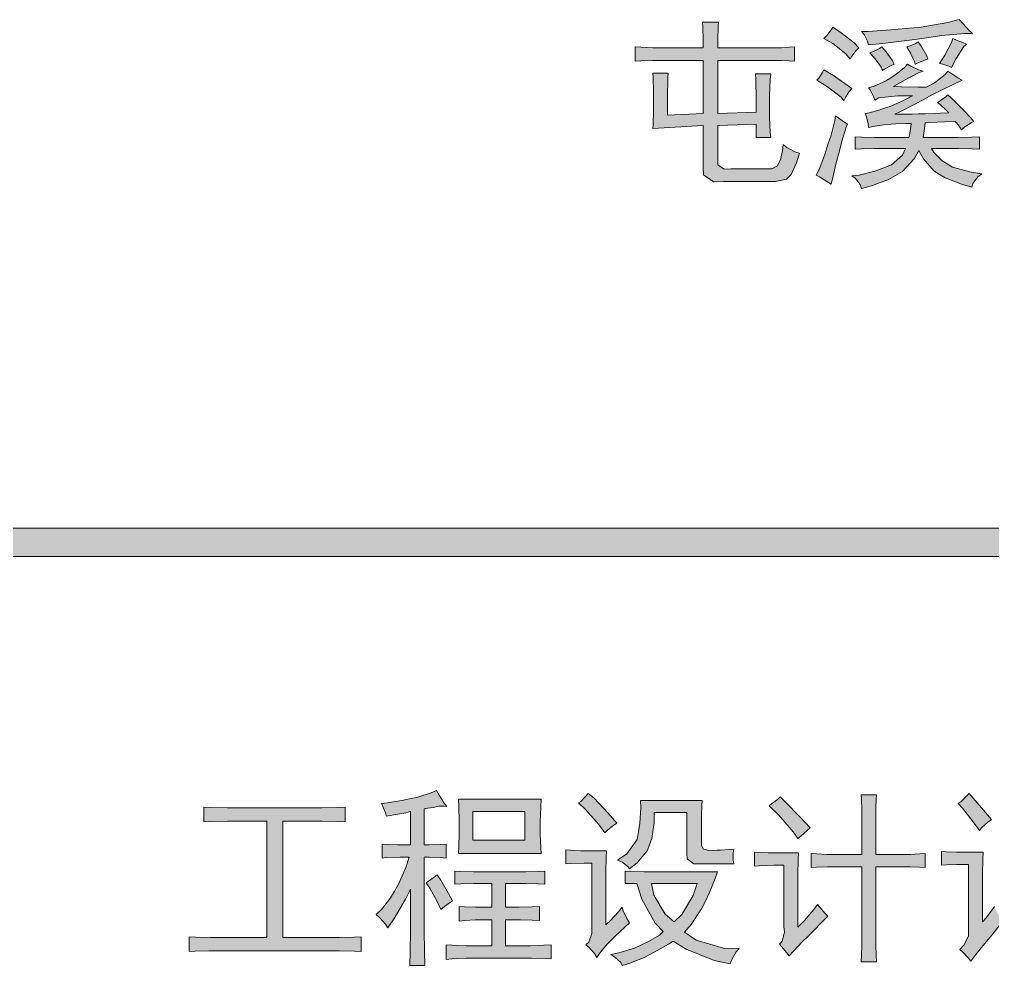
# Model space of a CAD drawing. Header units: millimetres. Extents: x -30643 to 86172, y -19411 to 63186.
# Drawn here: x 77469 to 79510, y 49666 to 51650 of the extents above; entities that cross this region are included whole.
import ezdxf

# ---------------------------------------------------------------- set-up
doc = ezdxf.new("R2010")
doc.units = ezdxf.units.MM

msp = doc.modelspace()

# ---------------------------------------------------------------- hatches: boundary and pattern name
h = msp.add_hatch(color=0)
h.dxf.hatch_style = 2
h.paths.add_polyline_path([(78903.4, 51590.5), (78903.4, 51607.4), (78902.7, 51634.2), (78902, 51644), (78935.7, 51644), (78935, 51634.9), (78934.3, 51608.1), (78934.3, 51590.5), (79061.7, 51590.5), (79067.3, 51590.5), (79083.5, 51591.3), (79094.8, 51592), (79094.8, 51562.4), (79083.5, 51563.1), (79067.3, 51563.8), (79061.7, 51563.8), (78934.3, 51563.8), (78934.3, 51452.6), (79014.5, 51455.4), (79014.5, 51482.9), (79013.8, 51523), (79013.1, 51535.7), (79045.5, 51535.7), (79044.1, 51523.7), (79042.7, 51489.2), (79042.7, 51467.4), (79042.7, 51444.9), (79044.1, 51412.5), (79045.5, 51402), (79014.5, 51402), (79014.5, 51430.1), (78934.3, 51427.3), (78934.3, 51354.1), (78934.3, 51345), (78947.7, 51335.8), (78961.1, 51336.5), (79039.9, 51336.5), (79047.6, 51336.5), (79058.9, 51342.9), (79061.7, 51349.2), (79065.2, 51355.5), (79069.4, 51374.5), (79070.8, 51387.2), (79078.6, 51380.9), (79095.5, 51372.4), (79105.3, 51369.6), (79099, 51349.2), (79087.7, 51324.6), (79082.8, 51319.6), (79077.9, 51314.7), (79054.6, 51309.8), (79037.1, 51309.8), (78946.3, 51309.8), (78925.2, 51309.1), (78904.1, 51323.9), (78903.4, 51339.3), (78903.4, 51427.3), (78797.8, 51421), (78798.5, 51429.4), (78799.2, 51457.6), (78799.2, 51478), (78799.2, 51498.4), (78798.5, 51527.9), (78797.8, 51537.1), (78830.2, 51537.1), (78829.5, 51527.9), (78828.8, 51484.3), (78828.8, 51449.1), (78903.4, 51452.6), (78903.4, 51563.8), (78811.2, 51563.8), (78797.8, 51563.8), (78772.5, 51563.1), (78760.5, 51562.4), (78760.5, 51592), (78772.5, 51591.3), (78797.8, 51590.5), (78811.2, 51590.5)])
h = msp.add_hatch(color=0)
h.dxf.hatch_style = 2
h.paths.add_polyline_path([(79468.4, 51620.1), (79451.5, 51620.1), (79403.7, 51615.9), (79372.7, 51611), (79341.8, 51606.7), (79280.5, 51599), (79250.3, 51596.2), (79248.2, 51603.9), (79241.1, 51618), (79235.5, 51624.3), (79249.6, 51624.3), (79296, 51627.8), (79328.4, 51630.7), (79360.7, 51633.5), (79416.3, 51643.3), (79440.3, 51649.7), (79448, 51641.2), (79462.1, 51625.7)])
h = msp.add_hatch(color=0)
h.dxf.hatch_style = 2
h.paths.add_polyline_path([(79175, 51633.5), (79192.6, 51621.5), (79220, 51600.4), (79229.9, 51590.5), (79223.5, 51584.2), (79215.1, 51573), (79211.6, 51566.6), (79202.4, 51577.9), (79175, 51599), (79156.7, 51609.5), (79163, 51615.9), (79171.5, 51627.8)])
h = msp.add_hatch(color=0)
h.dxf.hatch_style = 2
h.paths.add_polyline_path([(79354.4, 51602.5), (79362.2, 51591.3), (79372.7, 51573.7), (79374.8, 51566.6), (79368.5, 51564.5), (79355.1, 51559.6), (79348.1, 51556.1), (79346.7, 51561.7), (79338.2, 51579.3), (79330.5, 51592), (79337.5, 51594.1), (79349.5, 51599)])
h = msp.add_hatch(color=0)
h.dxf.hatch_style = 2
h.paths.add_polyline_path([(79456.4, 51597.6), (79450.1, 51592.7), (79433.9, 51568), (79424.1, 51549), (79418.5, 51551.8), (79405.8, 51556.1), (79398.7, 51557.5), (79410, 51575.1), (79424.1, 51601.1), (79426.9, 51609.5), (79434.6, 51606), (79449.4, 51600.4)])
h = msp.add_hatch(color=0)
h.dxf.hatch_style = 2
h.paths.add_polyline_path([(79278.4, 51592), (79286.9, 51582.1), (79299.5, 51564.5), (79303.8, 51556.1), (79297.4, 51553.3), (79285.5, 51546.9), (79279.8, 51542.7), (79277.7, 51549), (79264.3, 51567.3), (79253.1, 51580), (79260.8, 51582.8), (79273.5, 51589.1)])
h = msp.add_hatch(color=0)
h.dxf.hatch_style = 2
h.paths.add_polyline_path([(79156.7, 51544.1), (79176.4, 51532.1), (79205.2, 51511.7), (79215.1, 51504.7), (79209.5, 51498.4), (79201.7, 51485.7), (79198.2, 51479.4), (79192.6, 51486.4), (79164.4, 51508.2), (79141.9, 51522.3), (79146.1, 51526.5), (79153.2, 51537.8)])
h = msp.add_hatch(color=0)
h.dxf.hatch_style = 2
h.paths.add_polyline_path([(79331.9, 51556.1), (79338.9, 51551.8), (79355.1, 51544.1), (79365, 51541.3), (79356.5, 51538.5), (79325.6, 51522.3), (79302.3, 51508.9), (79319.2, 51508.2), (79354.4, 51507.5), (79372, 51507.5), (79388.2, 51516.7), (79410.7, 51534.3), (79416.3, 51541.3), (79422.7, 51537.1), (79437.5, 51527.2), (79446.6, 51522.3), (79424.8, 51511.7), (79384.7, 51492), (79366.4, 51482.2), (79347.4, 51472.3), (79317.1, 51456.9), (79305.2, 51451.2), (79316.4, 51451.2), (79341.8, 51451.2), (79355.8, 51451.9), (79369.9, 51451.9), (79400.9, 51453.3), (79418.5, 51454), (79412.1, 51460.4), (79400.2, 51471.6), (79394.5, 51475.9), (79400.9, 51480.1), (79412.1, 51487.1), (79416.3, 51491.3), (79423.4, 51485), (79436.7, 51472.3), (79443.1, 51466), (79450.1, 51459), (79464.2, 51444.2), (79471.2, 51435.7), (79465.6, 51432.9), (79452.2, 51424.5), (79445.2, 51418.1), (79441.7, 51423.8), (79435.3, 51432.2), (79431.8, 51435.7), (79409.3, 51435), (79378.3, 51433.6), (79369.2, 51432.9), (79368.5, 51426.6), (79366.4, 51411.1), (79365, 51402), (79425.5, 51402), (79438.2, 51402), (79467, 51402.7), (79483.2, 51403.4), (79483.2, 51378), (79467.7, 51378.7), (79438.9, 51379.4), (79425.5, 51379.4), (79382.6, 51379.4), (79387.5, 51370.3), (79404.4, 51353.4), (79414.9, 51347.1), (79426.2, 51340), (79462.8, 51330.2), (79488.1, 51326), (79479.7, 51319.6), (79469.1, 51305.6), (79467, 51297.8), (79445.2, 51304.2), (79410.7, 51317.5), (79398.7, 51324.6), (79386.8, 51332.3), (79365.7, 51357.6), (79355.8, 51375.2), (79346, 51357.6), (79321.3, 51330.9), (79306.6, 51322.4), (79291.8, 51314), (79256.6, 51300.6), (79235.5, 51295), (79232.7, 51303.4), (79222.1, 51316.8), (79215.1, 51321.7), (79230.6, 51323.2), (79263.6, 51331.6), (79280.5, 51337.9), (79298.1, 51345), (79321.3, 51365.4), (79327.7, 51379.4), (79275.6, 51379.4), (79262.2, 51379.4), (79235.5, 51378.7), (79222.1, 51378), (79222.1, 51403.4), (79235.5, 51402.7), (79262.2, 51402), (79275.6, 51402), (79334.7, 51402), (79336.8, 51410.4), (79338.9, 51425.2), (79339.6, 51431.5), (79328.4, 51431.5), (79307.3, 51430.8), (79297.4, 51430.1), (79286.9, 51429.4), (79263.6, 51425.9), (79250.3, 51423.1), (79249.6, 51430.8), (79246, 51445.6), (79243.2, 51452.6), (79251.7, 51454), (79272.1, 51459.7), (79284, 51463.9), (79295.3, 51467.4), (79324.9, 51480.8), (79342.5, 51489.2), (79311.5, 51489.2), (79272.1, 51485), (79263.6, 51480.8), (79260.8, 51487.8), (79254.5, 51500.5), (79250.3, 51506.1), (79262.2, 51509.6), (79285.5, 51520.2), (79296.7, 51527.2), (79307.3, 51534.3), (79325.6, 51549)])
h = msp.add_hatch(color=0)
h.dxf.hatch_style = 2
h.paths.add_polyline_path([(79205.9, 51430.1), (79203.1, 51423.8), (79194, 51394.2), (79188.3, 51371.7), (79182, 51349.2), (79174.3, 51315.4), (79171.5, 51304.2), (79163, 51309.8), (79147.5, 51319.6), (79140.5, 51323.2), (79146.8, 51335.1), (79158.8, 51366.8), (79165.1, 51387.2), (79171.5, 51406.9), (79179.2, 51437.9), (79180.6, 51447.7), (79187.6, 51442.8), (79200.3, 51433.6)])
h = msp.add_hatch(color=0)
h.dxf.hatch_style = 2
h.paths.add_polyline_path([(84204.9, 50582.9), (84204.9, 50523.8), (77346.8, 50523.8), (77346.8, 50582.9)])
h = msp.add_hatch(color=0)
h.dxf.hatch_style = 2
h.paths.add_polyline_path([(78228.5, 50005.9), (78241.2, 50007.3), (78271.5, 50012.2), (78287.6, 50015.7), (78304.5, 50019.2), (78332.7, 50028.4), (78343.9, 50033.3), (78349.6, 50023.5), (78360.1, 50006.6), (78365.7, 49999.5), (78360.1, 50000.2), (78348.9, 50000.2), (78343.2, 49998.8), (78337.6, 49997.4), (78324.9, 49996), (78317.9, 49994.6), (78317.9, 49919.3), (78328.5, 49919.3), (78351.7, 49920), (78364.3, 49920.7), (78364.3, 49891.2), (78351.7, 49892.6), (78328.5, 49893.3), (78317.9, 49893.3), (78317.9, 49757.5), (78317.9, 49740.6), (78318.6, 49694.8), (78319.3, 49666), (78288.3, 49666), (78289, 49694.8), (78289.8, 49739.2), (78289.8, 49755.4), (78289.8, 49826.4), (78279.2, 49805.3), (78255.3, 49764.5), (78241.9, 49744.8), (78237, 49752.5), (78224.3, 49766.6), (78217.3, 49772.9), (78228.5, 49783.5), (78247.5, 49808.1), (78256, 49822.2), (78264.4, 49836.3), (78279.9, 49871.5), (78286.9, 49893.3), (78267.9, 49893.3), (78239.1, 49892.6), (78229.9, 49891.2), (78229.9, 49920.7), (78243.3, 49920), (78262.3, 49919.3), (78268.6, 49919.3), (78289.8, 49919.3), (78289.8, 49989), (78279.9, 49986.2), (78254.6, 49981.9), (78239.1, 49979.1), (78237, 49986.2), (78231.3, 49999.5)])
h = msp.add_hatch(color=0)
h.dxf.hatch_style = 2
h.paths.add_polyline_path([(78662, 50027), (78674.7, 50017.1), (78704.2, 49985.5), (78722.5, 49964.3), (78716.2, 49960.1), (78703.5, 49950.3), (78697.2, 49943.9), (78684.5, 49961.5), (78656.4, 49993.2), (78641.6, 50007.3), (78646.5, 50010.1), (78656.4, 50020.6)])
h = msp.add_hatch(color=0)
h.dxf.hatch_style = 2
h.paths.add_polyline_path([(79483.2, 49948.9), (79469.8, 49967.2), (79447.3, 49996), (79438.2, 50005.9), (79444.5, 50010.1), (79455.7, 50021.3), (79461.4, 50027), (79507.8, 49972.1), (79500.1, 49966.5), (79487.4, 49954.5)])
h = msp.add_hatch(color=0)
h.paths.add_polyline_path([(78563.5, 50015), (78562.8, 49998.1), (78561.4, 49967.2), (78561.4, 49953.1), (78561.4, 49940.4), (78562.8, 49913.7), (78563.5, 49901), (78390.4, 49901), (78391.1, 49915.1), (78391.8, 49943.2), (78391.8, 49956.6), (78391.8, 49969.3), (78391.1, 49998.8), (78390.4, 50015)])
h.paths.add_polyline_path([(78529, 49928.5), (78529, 49989), (78419.9, 49989), (78419.9, 49928.5)])
h = msp.add_hatch(color=0)
h.dxf.hatch_style = 2
h.paths.add_polyline_path([(78896.3, 49879.2), (78883.7, 49879.2), (78869.6, 49889.8), (78868.9, 49901), (78868.9, 49986.9), (78800.6, 49986.9), (78800.6, 49965.8), (78795.7, 49932), (78790.8, 49919.3), (78785.8, 49906.6), (78764.7, 49881.3), (78748.5, 49868.6), (78745, 49873.6), (78733.1, 49882.7), (78723.9, 49886.9), (78742.9, 49900.3), (78764.7, 49929.9), (78767.5, 49946.8), (78770.4, 49964.3), (78772.5, 49996.7), (78771.8, 50012.2), (78901.2, 50012.2), (78900.5, 50002.3), (78899.8, 49979.8), (78899.8, 49965.8), (78899.8, 49924.2), (78899.8, 49917.9), (78904.1, 49910.2), (78908.3, 49909.5), (78912.5, 49908.1), (78924.5, 49907.3), (78932.2, 49908.1), (78939.9, 49908.1), (78957.5, 49909.5), (78967.4, 49910.2), (78966, 49902.4), (78966, 49886.9), (78967.4, 49879.2)])
h = msp.add_hatch(color=0)
h.dxf.hatch_style = 2
h.paths.add_polyline_path([(79064.5, 50019.9), (79075.1, 50009.4), (79106.7, 49977), (79127.8, 49954.5), (79121.5, 49948.9), (79108.1, 49936.9), (79101.8, 49932), (79091.9, 49946.1), (79061.7, 49981.2), (79042, 50000.9), (79046.9, 50005.2), (79058.9, 50014.3)])
h = msp.add_hatch(color=0)
h.dxf.hatch_style = 2
h.paths.add_polyline_path([(79236.2, 49898.9), (79236.2, 49976.3), (79236.2, 49991.8), (79235.5, 50015.7), (79234.8, 50024.2), (79267.2, 50024.2), (79266.5, 50014.3), (79265.8, 49996.7), (79265.8, 49989), (79265.8, 49898.9), (79329.1, 49898.9), (79338.2, 49898.9), (79357.9, 49900.3), (79369.2, 49901), (79369.2, 49871.5), (79357.2, 49872.2), (79338.2, 49872.9), (79330.5, 49872.9), (79265.8, 49872.9), (79265.8, 49718.8), (79265.8, 49709.6), (79266.5, 49687.1), (79267.2, 49673.7), (79234.8, 49673.7), (79235.5, 49687.1), (79236.2, 49708.9), (79236.2, 49717.4), (79236.2, 49872.9), (79175.7, 49872.9), (79164.4, 49872.9), (79141.2, 49872.2), (79129.9, 49871.5), (79129.9, 49901), (79141.2, 49900.3), (79163, 49898.9), (79172.9, 49898.9)])
h = msp.add_hatch(color=0)
h.dxf.hatch_style = 2
h.paths.add_polyline_path([(78085, 49996.7), (78103.3, 49996.7), (78137.1, 49997.4), (78152.5, 49998.1), (78152.5, 49967.2), (78137.1, 49967.9), (78103.3, 49968.6), (78085, 49968.6), (78021.6, 49968.6), (78021.6, 49725.1), (78121.6, 49725.1), (78139.9, 49725.1), (78172.2, 49725.8), (78186.3, 49726.5), (78186.3, 49695.5), (78172.2, 49696.2), (78140.6, 49696.9), (78123.7, 49696.9), (77884.4, 49696.9), (77866.8, 49696.9), (77838, 49696.2), (77825.3, 49695.5), (77825.3, 49726.5), (77838.7, 49725.8), (77869, 49725.1), (77885.8, 49725.1), (77987.9, 49725.1), (77987.9, 49968.6), (77925.9, 49968.6), (77905.5, 49968.6), (77871.1, 49967.9), (77856.3, 49967.2), (77856.3, 49998.1), (77871.1, 49997.4), (77905.5, 49996.7), (77925.9, 49996.7)])
h = msp.add_hatch(color=0)
h.dxf.hatch_style = 2
h.paths.add_polyline_path([(78700.7, 49906.6), (78700, 49893.3), (78699.3, 49862.3), (78699.3, 49845.4), (78699.3, 49751.1), (78709.1, 49760.3), (78726, 49778.6), (78733.1, 49788.4), (78735.2, 49780.7), (78742.9, 49764.5), (78748.5, 49755.4), (78738.7, 49746.2), (78719.7, 49728.6), (78711.3, 49720.2), (78702.8, 49711.7), (78687.3, 49693.4), (78680.3, 49682.9), (78675.4, 49691.3), (78663.4, 49704.7), (78657.1, 49709.6), (78663.4, 49715.2), (78669.7, 49733.5), (78669.7, 49744.8), (78669.7, 49880.6), (78653.6, 49880.6), (78626.8, 49879.9), (78615.6, 49879.2), (78615.6, 49908.8), (78625.4, 49908.1), (78646.5, 49906.6), (78657.1, 49906.6)])
h = msp.add_hatch(color=0)
h.dxf.hatch_style = 2
h.paths.add_polyline_path([(79103.2, 49902.4), (79102.5, 49887.6), (79101.8, 49856.7), (79101.8, 49840.5), (79101.8, 49746.2), (79115.2, 49759.6), (79135.6, 49783.5), (79143.3, 49794.1), (79148.2, 49788.4), (79158.8, 49775.8), (79165.1, 49769.4), (79122.2, 49726.5), (79111.6, 49716.7), (79092.6, 49696.2), (79083.5, 49686.4), (79077.9, 49693.4), (79068, 49705.4), (79063.1, 49711), (79068.7, 49717.4), (79073.6, 49735.7), (79072.2, 49747.6), (79072.2, 49876.4), (79051.8, 49876.4), (79020.9, 49875), (79011, 49874.3), (79011, 49903.8), (79023, 49903.1), (79039.9, 49902.4), (79044.8, 49902.4)])
h = msp.add_hatch(color=0)
h.dxf.hatch_style = 2
h.paths.add_polyline_path([(79441.7, 49699.8), (79450.8, 49709.6), (79460, 49728.6), (79460, 49738.5), (79460, 49877.8), (79445.9, 49877.8), (79435.3, 49877.8), (79413.5, 49877.1), (79403, 49876.4), (79403, 49905.2), (79412.8, 49904.5), (79434.6, 49903.8), (79445.9, 49903.8), (79490.9, 49903.8), (79490.2, 49889.1), (79489.5, 49858.1), (79489.5, 49841.9), (79489.5, 49757.5), (79496.6, 49765.9), (79508.5, 49782.1), (79514.2, 49789.8), (79517.7, 49781.4), (79526.8, 49765.9), (79532.4, 49758.9), (79524, 49749), (79508.5, 49730), (79500.8, 49720.9), (79493.7, 49711.7), (79475.4, 49689.2), (79464.9, 49675.1), (79459.3, 49682.2), (79447.3, 49694.8)])
h = msp.add_hatch(color=0)
h.dxf.hatch_style = 2
h.paths.add_polyline_path([(78518.4, 49862.3), (78531.1, 49862.3), (78557.1, 49863), (78571.2, 49863.7), (78571.2, 49836.3), (78557.1, 49837), (78531.1, 49837.7), (78518.4, 49837.7), (78488.9, 49837.7), (78488.9, 49788.4), (78505.8, 49788.4), (78517.7, 49788.4), (78544.5, 49789.1), (78560, 49789.8), (78560, 49760.3), (78544.5, 49761), (78519.9, 49761.7), (78510.7, 49761.7), (78488.9, 49761.7), (78488.9, 49707.5), (78526.2, 49707.5), (78540.3, 49707.5), (78569.1, 49708.9), (78584.6, 49709.6), (78584.6, 49680.1), (78572.6, 49680.8), (78543.1, 49681.5), (78526.2, 49681.5), (78422.7, 49681.5), (78405.9, 49681.5), (78376.3, 49680.1), (78364.3, 49678.7), (78364.3, 49709.6), (78376.3, 49708.9), (78405.9, 49707.5), (78422.7, 49707.5), (78460, 49707.5), (78460, 49761.7), (78438.2, 49761.7), (78425.6, 49761.7), (78403, 49760.3), (78391.8, 49758.9), (78391.8, 49789.8), (78403, 49789.1), (78425.6, 49788.4), (78438.2, 49788.4), (78460, 49788.4), (78460, 49837.7), (78435.4, 49837.7), (78421.3, 49837.7), (78395.3, 49837), (78382.6, 49836.3), (78382.6, 49863.7), (78395.3, 49863), (78421.3, 49862.3), (78435.4, 49862.3)])
h = msp.add_hatch(color=0)
h.paths.add_polyline_path([(78739.4, 49863.7), (78751.4, 49863), (78779.5, 49862.3), (78795, 49862.3), (78933.6, 49862.3), (78928.7, 49848.2), (78916, 49818), (78908.3, 49801.1), (78899.8, 49784.9), (78878, 49751.8), (78864, 49735.7), (78888.6, 49719.5), (78946.3, 49702.6), (78978.7, 49701.9), (78972.3, 49694.8), (78963.2, 49678.7), (78959.7, 49669.5), (78926.6, 49676.5), (78867.5, 49700.5), (78840.7, 49717.4), (78830.9, 49711), (78807, 49697.7), (78792.9, 49689.9), (78779.5, 49682.9), (78749.3, 49670.9), (78733.1, 49666), (78730.3, 49672.3), (78718.3, 49683.6), (78709.8, 49689.2), (78726.7, 49692.7), (78759.1, 49702.6), (78773.9, 49709.6), (78788.7, 49716.7), (78811.9, 49730), (78819.6, 49737.1), (78802.7, 49754.7), (78774.6, 49805.3), (78764, 49837.7), (78739.4, 49837.7)])
h.paths.add_polyline_path([(78842.8, 49757.5), (78858.3, 49772.9), (78882.2, 49813.1), (78890.7, 49837.7), (78795, 49837.7), (78799.9, 49813.8), (78823.8, 49773.7)])
h = msp.add_hatch(color=0)
h.dxf.hatch_style = 2
h.paths.add_polyline_path([(78345.3, 49856), (78353.1, 49844.7), (78369.3, 49817.3), (78377.7, 49801.8), (78373.5, 49799), (78360.8, 49789.8), (78353.1, 49783.5), (78345.3, 49800.4), (78329.9, 49828.5), (78322.1, 49839.1), (78327, 49842.6), (78339, 49851.1)])

# ---------------------------------------------------------------- linework, layer by layer
at = {"color": 0, "lineweight": 0}
for points in [[(78903.4, 51590.5), (78903.4, 51607.4), (78902.7, 51634.2), (78902, 51644), (78935.7, 51644), (78935, 51634.9), (78934.3, 51608.1), (78934.3, 51590.5), (79061.7, 51590.5), (79067.3, 51590.5), (79083.5, 51591.3), (79094.8, 51592), (79094.8, 51562.4), (79083.5, 51563.1), (79067.3, 51563.8), (79061.7, 51563.8), (78934.3, 51563.8), (78934.3, 51452.6), (79014.5, 51455.4), (79014.5, 51482.9), (79013.8, 51523), (79013.1, 51535.7), (79045.5, 51535.7), (79044.1, 51523.7), (79042.7, 51489.2), (79042.7, 51467.4), (79042.7, 51444.9), (79044.1, 51412.5), (79045.5, 51402), (79014.5, 51402), (79014.5, 51430.1), (78934.3, 51427.3), (78934.3, 51354.1), (78934.3, 51345), (78947.7, 51335.8), (78961.1, 51336.5), (79039.9, 51336.5), (79047.6, 51336.5), (79058.9, 51342.9), (79061.7, 51349.2), (79065.2, 51355.5), (79069.4, 51374.5), (79070.8, 51387.2), (79078.6, 51380.9), (79095.5, 51372.4), (79105.3, 51369.6), (79099, 51349.2), (79087.7, 51324.6), (79082.8, 51319.6), (79077.9, 51314.7), (79054.6, 51309.8), (79037.1, 51309.8), (78946.3, 51309.8), (78925.2, 51309.1), (78904.1, 51323.9), (78903.4, 51339.3), (78903.4, 51427.3), (78797.8, 51421), (78798.5, 51429.4), (78799.2, 51457.6), (78799.2, 51478), (78799.2, 51498.4), (78798.5, 51527.9), (78797.8, 51537.1), (78830.2, 51537.1), (78829.5, 51527.9), (78828.8, 51484.3), (78828.8, 51449.1), (78903.4, 51452.6), (78903.4, 51563.8), (78811.2, 51563.8), (78797.8, 51563.8), (78772.5, 51563.1), (78760.5, 51562.4), (78760.5, 51592), (78772.5, 51591.3), (78797.8, 51590.5), (78811.2, 51590.5)], [(79468.4, 51620.1), (79451.5, 51620.1), (79403.7, 51615.9), (79372.7, 51611), (79341.8, 51606.7), (79280.5, 51599), (79250.3, 51596.2), (79248.2, 51603.9), (79241.1, 51618), (79235.5, 51624.3), (79249.6, 51624.3), (79296, 51627.8), (79328.4, 51630.7), (79360.7, 51633.5), (79416.3, 51643.3), (79440.3, 51649.7), (79448, 51641.2), (79462.1, 51625.7)], [(79175, 51633.5), (79192.6, 51621.5), (79220, 51600.4), (79229.9, 51590.5), (79223.5, 51584.2), (79215.1, 51573), (79211.6, 51566.6), (79202.4, 51577.9), (79175, 51599), (79156.7, 51609.5), (79163, 51615.9), (79171.5, 51627.8)], [(79354.4, 51602.5), (79362.2, 51591.3), (79372.7, 51573.7), (79374.8, 51566.6), (79368.5, 51564.5), (79355.1, 51559.6), (79348.1, 51556.1), (79346.7, 51561.7), (79338.2, 51579.3), (79330.5, 51592), (79337.5, 51594.1), (79349.5, 51599)], [(79456.4, 51597.6), (79450.1, 51592.7), (79433.9, 51568), (79424.1, 51549), (79418.5, 51551.8), (79405.8, 51556.1), (79398.7, 51557.5), (79410, 51575.1), (79424.1, 51601.1), (79426.9, 51609.5), (79434.6, 51606), (79449.4, 51600.4)], [(79278.4, 51592), (79286.9, 51582.1), (79299.5, 51564.5), (79303.8, 51556.1), (79297.4, 51553.3), (79285.5, 51546.9), (79279.8, 51542.7), (79277.7, 51549), (79264.3, 51567.3), (79253.1, 51580), (79260.8, 51582.8), (79273.5, 51589.1)], [(79156.7, 51544.1), (79176.4, 51532.1), (79205.2, 51511.7), (79215.1, 51504.7), (79209.5, 51498.4), (79201.7, 51485.7), (79198.2, 51479.4), (79192.6, 51486.4), (79164.4, 51508.2), (79141.9, 51522.3), (79146.1, 51526.5), (79153.2, 51537.8)], [(79331.9, 51556.1), (79338.9, 51551.8), (79355.1, 51544.1), (79365, 51541.3), (79356.5, 51538.5), (79325.6, 51522.3), (79302.3, 51508.9), (79319.2, 51508.2), (79354.4, 51507.5), (79372, 51507.5), (79388.2, 51516.7), (79410.7, 51534.3), (79416.3, 51541.3), (79422.7, 51537.1), (79437.5, 51527.2), (79446.6, 51522.3), (79424.8, 51511.7), (79384.7, 51492), (79366.4, 51482.2), (79347.4, 51472.3), (79317.1, 51456.9), (79305.2, 51451.2), (79316.4, 51451.2), (79341.8, 51451.2), (79355.8, 51451.9), (79369.9, 51451.9), (79400.9, 51453.3), (79418.5, 51454), (79412.1, 51460.4), (79400.2, 51471.6), (79394.5, 51475.9), (79400.9, 51480.1), (79412.1, 51487.1), (79416.3, 51491.3), (79423.4, 51485), (79436.7, 51472.3), (79443.1, 51466), (79450.1, 51459), (79464.2, 51444.2), (79471.2, 51435.7), (79465.6, 51432.9), (79452.2, 51424.5), (79445.2, 51418.1), (79441.7, 51423.8), (79435.3, 51432.2), (79431.8, 51435.7), (79409.3, 51435), (79378.3, 51433.6), (79369.2, 51432.9), (79368.5, 51426.6), (79366.4, 51411.1), (79365, 51402), (79425.5, 51402), (79438.2, 51402), (79467, 51402.7), (79483.2, 51403.4), (79483.2, 51378), (79467.7, 51378.7), (79438.9, 51379.4), (79425.5, 51379.4), (79382.6, 51379.4), (79387.5, 51370.3), (79404.4, 51353.4), (79414.9, 51347.1), (79426.2, 51340), (79462.8, 51330.2), (79488.1, 51326), (79479.7, 51319.6), (79469.1, 51305.6), (79467, 51297.8), (79445.2, 51304.2), (79410.7, 51317.5), (79398.7, 51324.6), (79386.8, 51332.3), (79365.7, 51357.6), (79355.8, 51375.2), (79346, 51357.6), (79321.3, 51330.9), (79306.6, 51322.4), (79291.8, 51314), (79256.6, 51300.6), (79235.5, 51295), (79232.7, 51303.4), (79222.1, 51316.8), (79215.1, 51321.7), (79230.6, 51323.2), (79263.6, 51331.6), (79280.5, 51337.9), (79298.1, 51345), (79321.3, 51365.4), (79327.7, 51379.4), (79275.6, 51379.4), (79262.2, 51379.4), (79235.5, 51378.7), (79222.1, 51378), (79222.1, 51403.4), (79235.5, 51402.7), (79262.2, 51402), (79275.6, 51402), (79334.7, 51402), (79336.8, 51410.4), (79338.9, 51425.2), (79339.6, 51431.5), (79328.4, 51431.5), (79307.3, 51430.8), (79297.4, 51430.1), (79286.9, 51429.4), (79263.6, 51425.9), (79250.3, 51423.1), (79249.6, 51430.8), (79246, 51445.6), (79243.2, 51452.6), (79251.7, 51454), (79272.1, 51459.7), (79284, 51463.9), (79295.3, 51467.4), (79324.9, 51480.8), (79342.5, 51489.2), (79311.5, 51489.2), (79272.1, 51485), (79263.6, 51480.8), (79260.8, 51487.8), (79254.5, 51500.5), (79250.3, 51506.1), (79262.2, 51509.6), (79285.5, 51520.2), (79296.7, 51527.2), (79307.3, 51534.3), (79325.6, 51549)], [(79205.9, 51430.1), (79203.1, 51423.8), (79194, 51394.2), (79188.3, 51371.7), (79182, 51349.2), (79174.3, 51315.4), (79171.5, 51304.2), (79163, 51309.8), (79147.5, 51319.6), (79140.5, 51323.2), (79146.8, 51335.1), (79158.8, 51366.8), (79165.1, 51387.2), (79171.5, 51406.9), (79179.2, 51437.9), (79180.6, 51447.7), (79187.6, 51442.8), (79200.3, 51433.6)], [(84204.9, 50582.9), (84204.9, 50523.8), (77346.8, 50523.8), (77346.8, 50582.9)], [(78228.5, 50005.9), (78241.2, 50007.3), (78271.5, 50012.2), (78287.6, 50015.7), (78304.5, 50019.2), (78332.7, 50028.4), (78343.9, 50033.3), (78349.6, 50023.5), (78360.1, 50006.6), (78365.7, 49999.5), (78360.1, 50000.2), (78348.9, 50000.2), (78343.2, 49998.8), (78337.6, 49997.4), (78324.9, 49996), (78317.9, 49994.6), (78317.9, 49919.3), (78328.5, 49919.3), (78351.7, 49920), (78364.3, 49920.7), (78364.3, 49891.2), (78351.7, 49892.6), (78328.5, 49893.3), (78317.9, 49893.3), (78317.9, 49757.5), (78317.9, 49740.6), (78318.6, 49694.8), (78319.3, 49666), (78288.3, 49666), (78289, 49694.8), (78289.8, 49739.2), (78289.8, 49755.4), (78289.8, 49826.4), (78279.2, 49805.3), (78255.3, 49764.5), (78241.9, 49744.8), (78237, 49752.5), (78224.3, 49766.6), (78217.3, 49772.9), (78228.5, 49783.5), (78247.5, 49808.1), (78256, 49822.2), (78264.4, 49836.3), (78279.9, 49871.5), (78286.9, 49893.3), (78267.9, 49893.3), (78239.1, 49892.6), (78229.9, 49891.2), (78229.9, 49920.7), (78243.3, 49920), (78262.3, 49919.3), (78268.6, 49919.3), (78289.8, 49919.3), (78289.8, 49989), (78279.9, 49986.2), (78254.6, 49981.9), (78239.1, 49979.1), (78237, 49986.2), (78231.3, 49999.5)], [(78662, 50027), (78674.7, 50017.1), (78704.2, 49985.5), (78722.5, 49964.3), (78716.2, 49960.1), (78703.5, 49950.3), (78697.2, 49943.9), (78684.5, 49961.5), (78656.4, 49993.2), (78641.6, 50007.3), (78646.5, 50010.1), (78656.4, 50020.6)], [(79483.2, 49948.9), (79469.8, 49967.2), (79447.3, 49996), (79438.2, 50005.9), (79444.5, 50010.1), (79455.7, 50021.3), (79461.4, 50027), (79507.8, 49972.1), (79500.1, 49966.5), (79487.4, 49954.5)], [(78563.5, 50015), (78562.8, 49998.1), (78561.4, 49967.2), (78561.4, 49953.1), (78561.4, 49940.4), (78562.8, 49913.7), (78563.5, 49901), (78390.4, 49901), (78391.1, 49915.1), (78391.8, 49943.2), (78391.8, 49956.6), (78391.8, 49969.3), (78391.1, 49998.8), (78390.4, 50015)], [(78896.3, 49879.2), (78883.7, 49879.2), (78869.6, 49889.8), (78868.9, 49901), (78868.9, 49986.9), (78800.6, 49986.9), (78800.6, 49965.8), (78795.7, 49932), (78790.8, 49919.3), (78785.8, 49906.6), (78764.7, 49881.3), (78748.5, 49868.6), (78745, 49873.6), (78733.1, 49882.7), (78723.9, 49886.9), (78742.9, 49900.3), (78764.7, 49929.9), (78767.5, 49946.8), (78770.4, 49964.3), (78772.5, 49996.7), (78771.8, 50012.2), (78901.2, 50012.2), (78900.5, 50002.3), (78899.8, 49979.8), (78899.8, 49965.8), (78899.8, 49924.2), (78899.8, 49917.9), (78904.1, 49910.2), (78908.3, 49909.5), (78912.5, 49908.1), (78924.5, 49907.3), (78932.2, 49908.1), (78939.9, 49908.1), (78957.5, 49909.5), (78967.4, 49910.2), (78966, 49902.4), (78966, 49886.9), (78967.4, 49879.2)], [(79064.5, 50019.9), (79075.1, 50009.4), (79106.7, 49977), (79127.8, 49954.5), (79121.5, 49948.9), (79108.1, 49936.9), (79101.8, 49932), (79091.9, 49946.1), (79061.7, 49981.2), (79042, 50000.9), (79046.9, 50005.2), (79058.9, 50014.3)], [(79236.2, 49898.9), (79236.2, 49976.3), (79236.2, 49991.8), (79235.5, 50015.7), (79234.8, 50024.2), (79267.2, 50024.2), (79266.5, 50014.3), (79265.8, 49996.7), (79265.8, 49989), (79265.8, 49898.9), (79329.1, 49898.9), (79338.2, 49898.9), (79357.9, 49900.3), (79369.2, 49901), (79369.2, 49871.5), (79357.2, 49872.2), (79338.2, 49872.9), (79330.5, 49872.9), (79265.8, 49872.9), (79265.8, 49718.8), (79265.8, 49709.6), (79266.5, 49687.1), (79267.2, 49673.7), (79234.8, 49673.7), (79235.5, 49687.1), (79236.2, 49708.9), (79236.2, 49717.4), (79236.2, 49872.9), (79175.7, 49872.9), (79164.4, 49872.9), (79141.2, 49872.2), (79129.9, 49871.5), (79129.9, 49901), (79141.2, 49900.3), (79163, 49898.9), (79172.9, 49898.9)], [(78085, 49996.7), (78103.3, 49996.7), (78137.1, 49997.4), (78152.5, 49998.1), (78152.5, 49967.2), (78137.1, 49967.9), (78103.3, 49968.6), (78085, 49968.6), (78021.6, 49968.6), (78021.6, 49725.1), (78121.6, 49725.1), (78139.9, 49725.1), (78172.2, 49725.8), (78186.3, 49726.5), (78186.3, 49695.5), (78172.2, 49696.2), (78140.6, 49696.9), (78123.7, 49696.9), (77884.4, 49696.9), (77866.8, 49696.9), (77838, 49696.2), (77825.3, 49695.5), (77825.3, 49726.5), (77838.7, 49725.8), (77869, 49725.1), (77885.8, 49725.1), (77987.9, 49725.1), (77987.9, 49968.6), (77925.9, 49968.6), (77905.5, 49968.6), (77871.1, 49967.9), (77856.3, 49967.2), (77856.3, 49998.1), (77871.1, 49997.4), (77905.5, 49996.7), (77925.9, 49996.7)], [(78529, 49928.5), (78529, 49989), (78419.9, 49989), (78419.9, 49928.5)], [(78700.7, 49906.6), (78700, 49893.3), (78699.3, 49862.3), (78699.3, 49845.4), (78699.3, 49751.1), (78709.1, 49760.3), (78726, 49778.6), (78733.1, 49788.4), (78735.2, 49780.7), (78742.9, 49764.5), (78748.5, 49755.4), (78738.7, 49746.2), (78719.7, 49728.6), (78711.3, 49720.2), (78702.8, 49711.7), (78687.3, 49693.4), (78680.3, 49682.9), (78675.4, 49691.3), (78663.4, 49704.7), (78657.1, 49709.6), (78663.4, 49715.2), (78669.7, 49733.5), (78669.7, 49744.8), (78669.7, 49880.6), (78653.6, 49880.6), (78626.8, 49879.9), (78615.6, 49879.2), (78615.6, 49908.8), (78625.4, 49908.1), (78646.5, 49906.6), (78657.1, 49906.6)], [(79103.2, 49902.4), (79102.5, 49887.6), (79101.8, 49856.7), (79101.8, 49840.5), (79101.8, 49746.2), (79115.2, 49759.6), (79135.6, 49783.5), (79143.3, 49794.1), (79148.2, 49788.4), (79158.8, 49775.8), (79165.1, 49769.4), (79122.2, 49726.5), (79111.6, 49716.7), (79092.6, 49696.2), (79083.5, 49686.4), (79077.9, 49693.4), (79068, 49705.4), (79063.1, 49711), (79068.7, 49717.4), (79073.6, 49735.7), (79072.2, 49747.6), (79072.2, 49876.4), (79051.8, 49876.4), (79020.9, 49875), (79011, 49874.3), (79011, 49903.8), (79023, 49903.1), (79039.9, 49902.4), (79044.8, 49902.4)], [(78518.4, 49862.3), (78531.1, 49862.3), (78557.1, 49863), (78571.2, 49863.7), (78571.2, 49836.3), (78557.1, 49837), (78531.1, 49837.7), (78518.4, 49837.7), (78488.9, 49837.7), (78488.9, 49788.4), (78505.8, 49788.4), (78517.7, 49788.4), (78544.5, 49789.1), (78560, 49789.8), (78560, 49760.3), (78544.5, 49761), (78519.9, 49761.7), (78510.7, 49761.7), (78488.9, 49761.7), (78488.9, 49707.5), (78526.2, 49707.5), (78540.3, 49707.5), (78569.1, 49708.9), (78584.6, 49709.6), (78584.6, 49680.1), (78572.6, 49680.8), (78543.1, 49681.5), (78526.2, 49681.5), (78422.7, 49681.5), (78405.9, 49681.5), (78376.3, 49680.1), (78364.3, 49678.7), (78364.3, 49709.6), (78376.3, 49708.9), (78405.9, 49707.5), (78422.7, 49707.5), (78460, 49707.5), (78460, 49761.7), (78438.2, 49761.7), (78425.6, 49761.7), (78403, 49760.3), (78391.8, 49758.9), (78391.8, 49789.8), (78403, 49789.1), (78425.6, 49788.4), (78438.2, 49788.4), (78460, 49788.4), (78460, 49837.7), (78435.4, 49837.7), (78421.3, 49837.7), (78395.3, 49837), (78382.6, 49836.3), (78382.6, 49863.7), (78395.3, 49863), (78421.3, 49862.3), (78435.4, 49862.3)], [(78739.4, 49863.7), (78751.4, 49863), (78779.5, 49862.3), (78795, 49862.3), (78933.6, 49862.3), (78928.7, 49848.2), (78916, 49818), (78908.3, 49801.1), (78899.8, 49784.9), (78878, 49751.8), (78864, 49735.7), (78888.6, 49719.5), (78946.3, 49702.6), (78978.7, 49701.9), (78972.3, 49694.8), (78963.2, 49678.7), (78959.7, 49669.5), (78926.6, 49676.5), (78867.5, 49700.5), (78840.7, 49717.4), (78830.9, 49711), (78807, 49697.7), (78792.9, 49689.9), (78779.5, 49682.9), (78749.3, 49670.9), (78733.1, 49666), (78730.3, 49672.3), (78718.3, 49683.6), (78709.8, 49689.2), (78726.7, 49692.7), (78759.1, 49702.6), (78773.9, 49709.6), (78788.7, 49716.7), (78811.9, 49730), (78819.6, 49737.1), (78802.7, 49754.7), (78774.6, 49805.3), (78764, 49837.7), (78739.4, 49837.7)], [(78345.3, 49856), (78353.1, 49844.7), (78369.3, 49817.3), (78377.7, 49801.8), (78373.5, 49799), (78360.8, 49789.8), (78353.1, 49783.5), (78345.3, 49800.4), (78329.9, 49828.5), (78322.1, 49839.1), (78327, 49842.6), (78339, 49851.1)], [(78842.8, 49757.5), (78858.3, 49772.9), (78882.2, 49813.1), (78890.7, 49837.7), (78795, 49837.7), (78799.9, 49813.8), (78823.8, 49773.7)]]:
    msp.add_lwpolyline(points, close=True, dxfattribs=at)
msp.add_lwpolyline([(79524, 49749), (79508.5, 49730), (79500.8, 49720.9), (79493.7, 49711.7), (79475.4, 49689.2), (79464.9, 49675.1), (79459.3, 49682.2), (79447.3, 49694.8), (79441.7, 49699.8), (79450.8, 49709.6), (79460, 49728.6), (79460, 49738.5), (79460, 49877.8), (79445.9, 49877.8), (79435.3, 49877.8), (79413.5, 49877.1), (79403, 49876.4), (79403, 49905.2), (79412.8, 49904.5), (79434.6, 49903.8), (79445.9, 49903.8), (79490.9, 49903.8), (79490.2, 49889.1), (79489.5, 49858.1), (79489.5, 49841.9), (79489.5, 49757.5), (79496.6, 49765.9), (79508.5, 49782.1), (79514.2, 49789.8)], dxfattribs=at)

doc.saveas('drawing.dxf')
